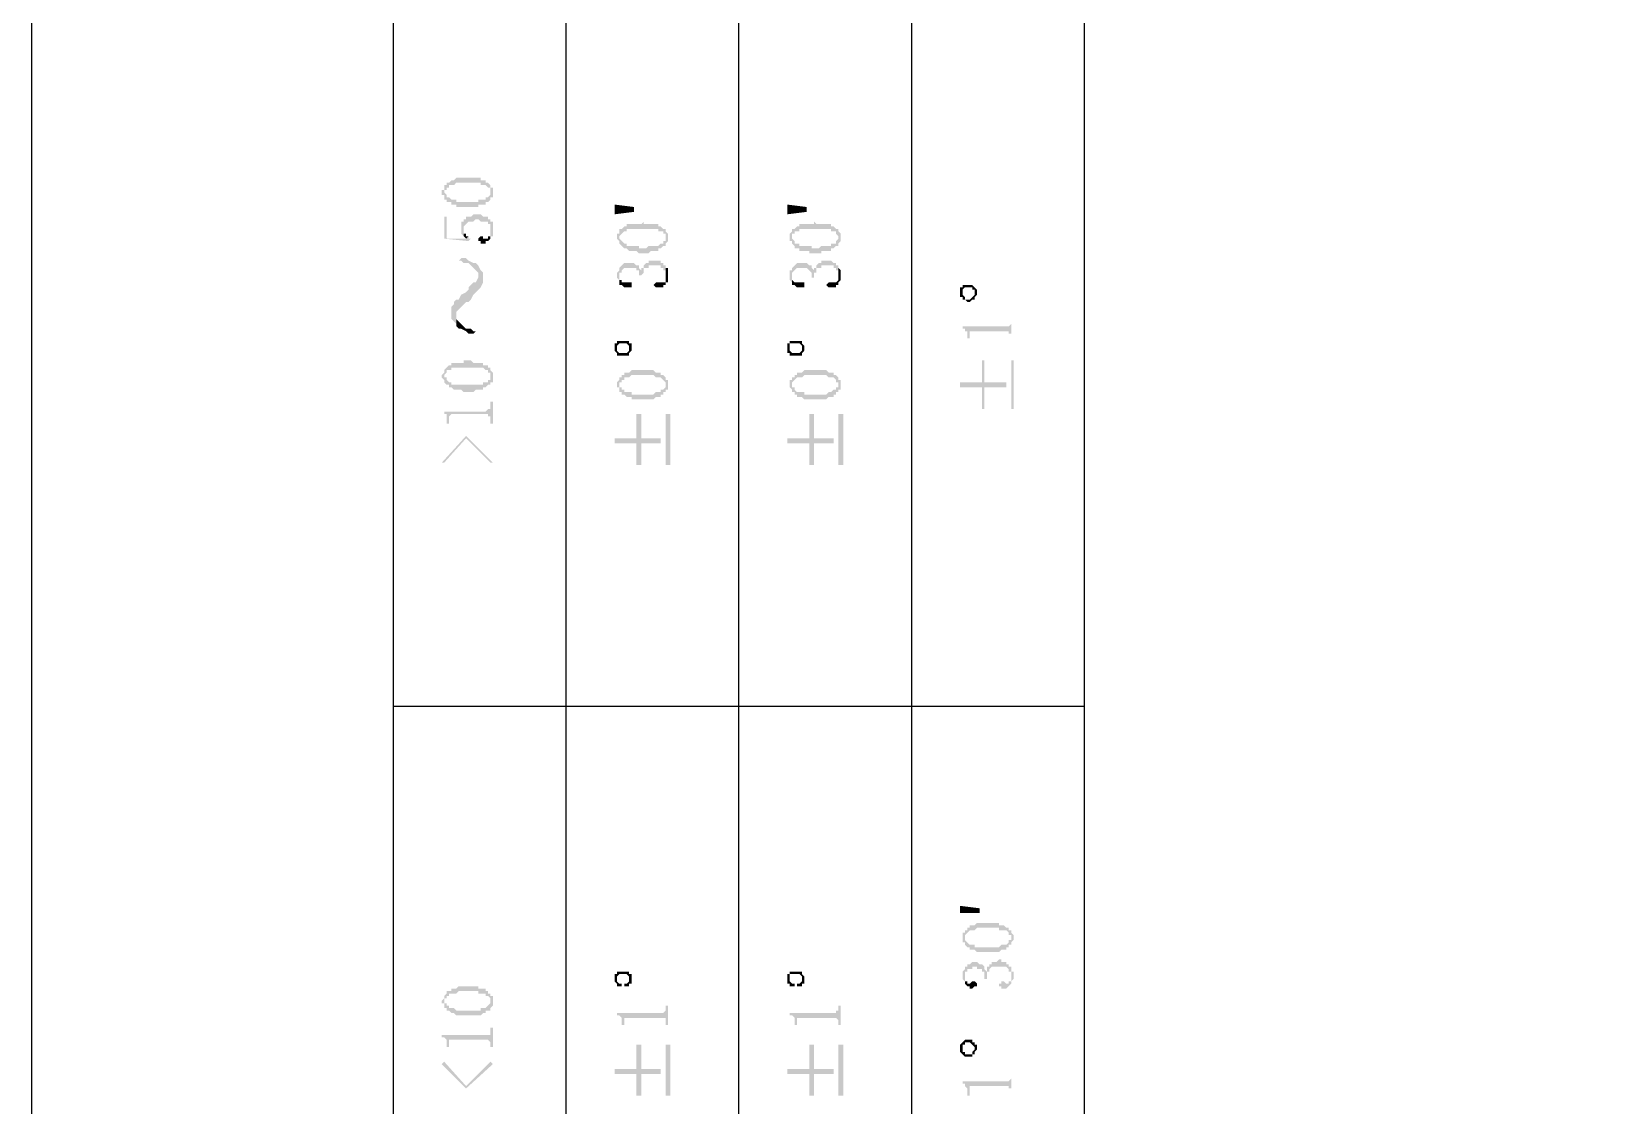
# Model space of a CAD drawing. Header units: millimetres. Extents: x 1448 to 2566, y 1057 to 1416.
# Drawn here: x 2146.13 to 2175.3, y 1355.32 to 1375.23 of the extents above; entities that cross this region are included whole.
import ezdxf

# ---------------------------------------------------------------- set-up
doc = ezdxf.new("R2010")
doc.units = ezdxf.units.MM

msp = doc.modelspace()

# ---------------------------------------------------------------- hatches: boundary and pattern name
at = {"transparency": 33554559}
for points in [[(2153.73711, 1372.24927), (2153.73711, 1372.20413), (2153.78224, 1372.20413), (2153.78224, 1372.159), (2153.78224, 1372.11387), (2153.78224, 1372.24927), (2153.78224, 1372.2944), (2153.82737, 1372.2944), (2153.82737, 1372.33953), (2153.87251, 1372.33953), (2153.87251, 1372.38466), (2153.96277, 1372.38466), (2154.0079, 1372.4298), (2154.45922, 1372.4298), (2154.45922, 1372.38466), (2154.54949, 1372.38466), (2154.59462, 1372.33953), (2154.63975, 1372.33953), (2154.63975, 1372.2944), (2154.63975, 1372.24927), (2154.63975, 1372.38466), (2154.63975, 1372.38466), (2154.59462, 1372.4298), (2154.54949, 1372.4298), (2154.54949, 1372.47493), (2154.45922, 1372.47493), (2154.45922, 1372.52006), (2154.0079, 1372.52006), (2153.96277, 1372.47493), (2153.91764, 1372.47493), (2153.87251, 1372.4298), (2153.82737, 1372.4298), (2153.82737, 1372.38466), (2153.78224, 1372.38466), (2153.78224, 1372.33953), (2153.78224, 1372.2944), (2153.73711, 1372.2944)], [(2153.78224, 1372.11387), (2153.82737, 1372.11387), (2153.82737, 1372.06874), (2153.91764, 1372.06874), (2153.91764, 1372.02361), (2154.0079, 1372.02361), (2154.0079, 1371.97847), (2154.41409, 1371.97847), (2154.41409, 1372.02361), (2154.54949, 1372.02361), (2154.54949, 1372.06874), (2154.59462, 1372.06874), (2154.63975, 1372.11387), (2154.63975, 1372.159), (2154.68488, 1372.159), (2154.68488, 1372.20413), (2154.68488, 1372.24927), (2154.68488, 1372.2944), (2154.68488, 1372.33953), (2154.63975, 1372.33953), (2154.63975, 1372.38466), (2154.63975, 1372.24927), (2154.63975, 1372.20413), (2154.63975, 1372.20413), (2154.59462, 1372.159), (2154.54949, 1372.159), (2154.54949, 1372.11387), (2154.41409, 1372.11387), (2154.41409, 1372.06874), (2154.0079, 1372.06874), (2154.0079, 1372.11387), (2153.91764, 1372.11387), (2153.87251, 1372.159), (2153.82737, 1372.159), (2153.82737, 1372.20413), (2153.82737, 1372.20413), (2153.78224, 1372.24927), (2153.78224, 1372.24927)], [(2154.09817, 1371.61742), (2154.09817, 1371.52715), (2154.09817, 1371.48202), (2154.09817, 1371.48202), (2154.1433, 1371.43689), (2154.1433, 1371.57228), (2154.1433, 1371.61742), (2154.1433, 1371.61742), (2154.18843, 1371.66255), (2154.18843, 1371.66255), (2154.23356, 1371.70768), (2154.32383, 1371.70768), (2154.36896, 1371.75281), (2154.41409, 1371.75281), (2154.45922, 1371.70768), (2154.59462, 1371.70768), (2154.59462, 1371.66255), (2154.63975, 1371.66255), (2154.63975, 1371.61742), (2154.63975, 1371.57228), (2154.63975, 1371.43689), (2154.68488, 1371.43689), (2154.68488, 1371.48202), (2154.68488, 1371.57228), (2154.68488, 1371.61742), (2154.68488, 1371.70768), (2154.63975, 1371.70768), (2154.63975, 1371.75281), (2154.59462, 1371.75281), (2154.59462, 1371.79794), (2154.50436, 1371.79794), (2154.45922, 1371.84308), (2154.32383, 1371.84308), (2154.27869, 1371.79794), (2154.18843, 1371.79794), (2154.18843, 1371.75281), (2154.1433, 1371.75281), (2154.1433, 1371.70768), (2154.09817, 1371.70768), (2154.09817, 1371.66255)], [(2156.94149, 1372.02361), (2157.30255, 1371.97847), (2157.30255, 1371.88821), (2156.94149, 1371.84308)], [(2160.14588, 1372.02361), (2160.50693, 1371.97847), (2160.50693, 1371.88821), (2160.14588, 1371.84308)], [(2153.78224, 1371.79794), (2153.78224, 1371.39176), (2154.23356, 1371.34662), (2154.27869, 1371.39176), (2154.23356, 1371.39176), (2154.23356, 1371.43689), (2154.18843, 1371.39176), (2153.82737, 1371.39176), (2153.82737, 1371.79794)], [(2154.1433, 1371.43689), (2154.1433, 1371.43689), (2154.18843, 1371.39176), (2154.18843, 1371.39176), (2154.23356, 1371.43689), (2154.18843, 1371.43689), (2154.18843, 1371.48202), (2154.1433, 1371.48202), (2154.1433, 1371.52715), (2154.1433, 1371.57228)], [(2154.41409, 1371.39176), (2154.41409, 1371.34662), (2154.45922, 1371.34662), (2154.45922, 1371.30149), (2154.54949, 1371.30149), (2154.54949, 1371.34662), (2154.59462, 1371.34662), (2154.63975, 1371.39176), (2154.63975, 1371.57228), (2154.63975, 1371.48202), (2154.63975, 1371.43689), (2154.59462, 1371.43689), (2154.59462, 1371.39176), (2154.50436, 1371.39176), (2154.50436, 1371.43689), (2154.45922, 1371.43689)], [(2156.98662, 1371.39176), (2156.98662, 1371.39176), (2157.03176, 1371.34662), (2157.03176, 1371.30149), (2157.03176, 1371.43689), (2157.03176, 1371.43689), (2157.07689, 1371.48202), (2157.07689, 1371.48202), (2157.12202, 1371.52715), (2157.16715, 1371.52715), (2157.16715, 1371.57228), (2157.75387, 1371.57228), (2157.75387, 1371.52715), (2157.84414, 1371.52715), (2157.84414, 1371.48202), (2157.88927, 1371.48202), (2157.88927, 1371.43689), (2157.88927, 1371.39176), (2157.88927, 1371.57228), (2157.84414, 1371.57228), (2157.799, 1371.61742), (2157.75387, 1371.61742), (2157.75387, 1371.66255), (2157.48308, 1371.66255), (2157.48308, 1371.70768), (2157.48308, 1371.70768), (2157.43795, 1371.66255), (2157.16715, 1371.66255), (2157.16715, 1371.61742), (2157.12202, 1371.61742), (2157.07689, 1371.57228), (2157.03176, 1371.57228), (2157.03176, 1371.52715), (2157.03176, 1371.48202), (2156.98662, 1371.48202), (2156.98662, 1371.43689)], [(2157.03176, 1371.30149), (2157.07689, 1371.25636), (2157.07689, 1371.25636), (2157.12202, 1371.21123), (2157.16715, 1371.21123), (2157.21229, 1371.16609), (2157.34768, 1371.16609), (2157.39281, 1371.12096), (2157.57334, 1371.12096), (2157.61848, 1371.16609), (2157.75387, 1371.16609), (2157.75387, 1371.21123), (2157.799, 1371.21123), (2157.84414, 1371.25636), (2157.88927, 1371.25636), (2157.88927, 1371.30149), (2157.88927, 1371.30149), (2157.9344, 1371.34662), (2157.9344, 1371.39176), (2157.9344, 1371.43689), (2157.9344, 1371.48202), (2157.9344, 1371.48202), (2157.88927, 1371.52715), (2157.88927, 1371.39176), (2157.88927, 1371.34662), (2157.84414, 1371.34662), (2157.84414, 1371.30149), (2157.799, 1371.30149), (2157.75387, 1371.25636), (2157.57334, 1371.25636), (2157.52821, 1371.21123), (2157.39281, 1371.21123), (2157.39281, 1371.25636), (2157.16715, 1371.25636), (2157.16715, 1371.30149), (2157.12202, 1371.30149), (2157.07689, 1371.34662), (2157.07689, 1371.34662), (2157.03176, 1371.39176), (2157.03176, 1371.39176)], [(2160.19101, 1371.39176), (2160.19101, 1371.34662), (2160.23614, 1371.34662), (2160.23614, 1371.30149), (2160.23614, 1371.43689), (2160.23614, 1371.48202), (2160.28127, 1371.48202), (2160.28127, 1371.52715), (2160.37154, 1371.52715), (2160.37154, 1371.57228), (2160.95826, 1371.57228), (2160.95826, 1371.52715), (2161.04852, 1371.52715), (2161.04852, 1371.48202), (2161.04852, 1371.48202), (2161.09365, 1371.43689), (2161.09365, 1371.39176), (2161.09365, 1371.57228), (2161.04852, 1371.57228), (2161.00339, 1371.61742), (2160.95826, 1371.61742), (2160.95826, 1371.66255), (2160.68746, 1371.66255), (2160.64233, 1371.70768), (2160.64233, 1371.66255), (2160.37154, 1371.66255), (2160.37154, 1371.61742), (2160.32641, 1371.61742), (2160.28127, 1371.57228), (2160.23614, 1371.57228), (2160.23614, 1371.52715), (2160.23614, 1371.52715), (2160.19101, 1371.48202), (2160.19101, 1371.43689)], [(2160.23614, 1371.30149), (2160.28127, 1371.25636), (2160.28127, 1371.21123), (2160.37154, 1371.21123), (2160.37154, 1371.16609), (2160.55207, 1371.16609), (2160.55207, 1371.12096), (2160.77773, 1371.12096), (2160.77773, 1371.16609), (2160.95826, 1371.16609), (2160.95826, 1371.21123), (2161.00339, 1371.21123), (2161.04852, 1371.25636), (2161.09365, 1371.25636), (2161.09365, 1371.30149), (2161.09365, 1371.30149), (2161.13878, 1371.34662), (2161.13878, 1371.39176), (2161.13878, 1371.43689), (2161.13878, 1371.48202), (2161.13878, 1371.48202), (2161.09365, 1371.52715), (2161.09365, 1371.39176), (2161.09365, 1371.39176), (2161.04852, 1371.34662), (2161.04852, 1371.30149), (2160.95826, 1371.30149), (2160.95826, 1371.25636), (2160.77773, 1371.25636), (2160.7326, 1371.21123), (2160.5972, 1371.21123), (2160.5972, 1371.25636), (2160.37154, 1371.25636), (2160.37154, 1371.30149), (2160.28127, 1371.30149), (2160.28127, 1371.34662), (2160.28127, 1371.34662), (2160.23614, 1371.39176), (2160.23614, 1371.39176)], [(2154.05303, 1370.98557), (2154.09817, 1370.98557), (2154.1433, 1370.94043), (2154.23356, 1370.94043), (2154.27869, 1370.8953), (2154.32383, 1370.85017), (2154.32383, 1370.85017), (2154.36896, 1370.80504), (2154.41409, 1370.7599), (2154.41409, 1370.44398), (2154.41409, 1370.44398), (2154.45922, 1370.48911), (2154.50436, 1370.57938), (2154.50436, 1370.7599), (2154.45922, 1370.80504), (2154.41409, 1370.8953), (2154.41409, 1370.8953), (2154.36896, 1370.94043), (2154.32383, 1370.94043), (2154.23356, 1370.98557), (2154.18843, 1371.0307), (2154.09817, 1371.0307)], [(2156.98662, 1370.71477), (2156.98662, 1370.66964), (2156.98662, 1370.66964), (2157.03176, 1370.62451), (2157.03176, 1370.57938), (2157.03176, 1370.71477), (2157.03176, 1370.7599), (2157.07689, 1370.7599), (2157.07689, 1370.80504), (2157.07689, 1370.80504), (2157.12202, 1370.85017), (2157.34768, 1370.85017), (2157.34768, 1370.80504), (2157.39281, 1370.80504), (2157.39281, 1370.7599), (2157.39281, 1370.71477), (2157.43795, 1370.71477), (2157.43795, 1370.66964), (2157.43795, 1370.71477), (2157.48308, 1370.7599), (2157.48308, 1370.80504), (2157.48308, 1370.85017), (2157.57334, 1370.85017), (2157.57334, 1370.8953), (2157.799, 1370.8953), (2157.799, 1370.85017), (2157.84414, 1370.85017), (2157.84414, 1370.80504), (2157.88927, 1370.80504), (2157.88927, 1370.7599), (2157.88927, 1370.71477), (2157.88927, 1370.8953), (2157.84414, 1370.8953), (2157.84414, 1370.94043), (2157.799, 1370.94043), (2157.799, 1370.98557), (2157.57334, 1370.98557), (2157.57334, 1370.94043), (2157.52821, 1370.94043), (2157.48308, 1370.8953), (2157.48308, 1370.85017), (2157.43795, 1370.85017), (2157.43795, 1370.80504), (2157.43795, 1370.80504), (2157.39281, 1370.85017), (2157.39281, 1370.8953), (2157.34768, 1370.8953), (2157.30255, 1370.94043), (2157.12202, 1370.94043), (2157.07689, 1370.8953), (2157.07689, 1370.8953), (2157.03176, 1370.85017), (2157.03176, 1370.80504), (2157.03176, 1370.80504), (2156.98662, 1370.7599), (2156.98662, 1370.7599)], [(2160.19101, 1370.71477), (2160.19101, 1370.66964), (2160.19101, 1370.62451), (2160.23614, 1370.57938), (2160.23614, 1370.71477), (2160.23614, 1370.7599), (2160.23614, 1370.7599), (2160.28127, 1370.80504), (2160.28127, 1370.80504), (2160.32641, 1370.85017), (2160.50693, 1370.85017), (2160.55207, 1370.80504), (2160.55207, 1370.80504), (2160.5972, 1370.7599), (2160.5972, 1370.71477), (2160.5972, 1370.66964), (2160.64233, 1370.66964), (2160.64233, 1370.7599), (2160.68746, 1370.7599), (2160.68746, 1370.80504), (2160.68746, 1370.85017), (2160.77773, 1370.85017), (2160.77773, 1370.8953), (2161.00339, 1370.8953), (2161.00339, 1370.85017), (2161.04852, 1370.85017), (2161.04852, 1370.80504), (2161.09365, 1370.80504), (2161.09365, 1370.7599), (2161.09365, 1370.71477), (2161.09365, 1370.8953), (2161.04852, 1370.8953), (2161.04852, 1370.94043), (2161.00339, 1370.94043), (2160.95826, 1370.98557), (2160.77773, 1370.98557), (2160.77773, 1370.94043), (2160.7326, 1370.94043), (2160.68746, 1370.8953), (2160.68746, 1370.85017), (2160.64233, 1370.85017), (2160.64233, 1370.80504), (2160.64233, 1370.80504), (2160.5972, 1370.85017), (2160.5972, 1370.8953), (2160.55207, 1370.8953), (2160.50693, 1370.94043), (2160.32641, 1370.94043), (2160.28127, 1370.8953), (2160.28127, 1370.8953), (2160.23614, 1370.85017), (2160.23614, 1370.80504), (2160.19101, 1370.80504), (2160.19101, 1370.7599), (2160.19101, 1370.7599)], [(2153.91764, 1369.99266), (2153.91764, 1369.90239), (2153.96277, 1369.85726), (2154.0079, 1369.81213), (2154.0079, 1370.03779), (2154.05303, 1370.08292), (2154.09817, 1370.12805), (2154.1433, 1370.17319), (2154.18843, 1370.21832), (2154.23356, 1370.21832), (2154.27869, 1370.26345), (2154.32383, 1370.35372), (2154.32383, 1370.35372), (2154.36896, 1370.39885), (2154.41409, 1370.44398), (2154.41409, 1370.71477), (2154.41409, 1370.66964), (2154.36896, 1370.57938), (2154.32383, 1370.57938), (2154.27869, 1370.53424), (2154.23356, 1370.48911), (2154.23356, 1370.44398), (2154.18843, 1370.39885), (2154.09817, 1370.35372), (2154.09817, 1370.35372), (2154.05303, 1370.26345), (2154.0079, 1370.26345), (2153.96277, 1370.21832), (2153.96277, 1370.17319), (2153.91764, 1370.12805), (2153.91764, 1370.08292)], [(2157.03176, 1370.57938), (2157.03176, 1370.53424), (2157.07689, 1370.53424), (2157.12202, 1370.48911), (2157.25742, 1370.48911), (2157.25742, 1370.53424), (2157.25742, 1370.57938), (2157.07689, 1370.57938), (2157.07689, 1370.62451), (2157.03176, 1370.62451), (2157.03176, 1370.71477)], [(2157.66361, 1370.53424), (2157.66361, 1370.53424), (2157.70874, 1370.48911), (2157.84414, 1370.48911), (2157.84414, 1370.53424), (2157.88927, 1370.53424), (2157.88927, 1370.57938), (2157.9344, 1370.57938), (2157.9344, 1370.66964), (2157.9344, 1370.71477), (2157.9344, 1370.7599), (2157.9344, 1370.85017), (2157.88927, 1370.85017), (2157.88927, 1370.66964), (2157.88927, 1370.62451), (2157.88927, 1370.57938), (2157.70874, 1370.57938)], [(2160.23614, 1370.57938), (2160.23614, 1370.53424), (2160.28127, 1370.53424), (2160.32641, 1370.48911), (2160.4618, 1370.48911), (2160.4618, 1370.53424), (2160.4618, 1370.57938), (2160.28127, 1370.57938), (2160.23614, 1370.62451), (2160.23614, 1370.71477)], [(2160.86799, 1370.53424), (2160.86799, 1370.53424), (2160.91312, 1370.48911), (2161.04852, 1370.48911), (2161.04852, 1370.53424), (2161.09365, 1370.53424), (2161.09365, 1370.57938), (2161.09365, 1370.57938), (2161.13878, 1370.62451), (2161.13878, 1370.66964), (2161.13878, 1370.71477), (2161.13878, 1370.7599), (2161.13878, 1370.80504), (2161.09365, 1370.85017), (2161.09365, 1370.66964), (2161.09365, 1370.62451), (2161.09365, 1370.62451), (2161.04852, 1370.57938), (2160.91312, 1370.57938)], [(2163.35026, 1370.39885), (2163.35026, 1370.35372), (2163.35026, 1370.30858), (2163.39539, 1370.30858), (2163.39539, 1370.39885), (2163.39539, 1370.44398), (2163.39539, 1370.44398), (2163.44053, 1370.48911), (2163.57592, 1370.48911), (2163.57592, 1370.44398), (2163.62105, 1370.44398), (2163.62105, 1370.26345), (2163.62105, 1370.30858), (2163.62105, 1370.30858), (2163.66619, 1370.35372), (2163.66619, 1370.39885), (2163.66619, 1370.44398), (2163.62105, 1370.48911), (2163.62105, 1370.48911), (2163.57592, 1370.53424), (2163.39539, 1370.53424), (2163.39539, 1370.48911), (2163.35026, 1370.48911), (2163.35026, 1370.44398), (2163.35026, 1370.44398)], [(2163.39539, 1370.30858), (2163.39539, 1370.26345), (2163.44053, 1370.26345), (2163.48566, 1370.21832), (2163.53079, 1370.21832), (2163.57592, 1370.26345), (2163.62105, 1370.26345), (2163.62105, 1370.39885), (2163.62105, 1370.35372), (2163.62105, 1370.35372), (2163.57592, 1370.30858), (2163.57592, 1370.30858), (2163.53079, 1370.26345), (2163.44053, 1370.26345), (2163.44053, 1370.30858), (2163.44053, 1370.30858), (2163.39539, 1370.35372), (2163.39539, 1370.39885), (2163.39539, 1370.39885)], [(2154.0079, 1369.81213), (2154.0079, 1369.767), (2154.05303, 1369.72186), (2154.09817, 1369.72186), (2154.18843, 1369.67673), (2154.23356, 1369.6316), (2154.32383, 1369.6316), (2154.36896, 1369.67673), (2154.32383, 1369.67673), (2154.27869, 1369.72186), (2154.18843, 1369.72186), (2154.1433, 1369.767), (2154.09817, 1369.81213), (2154.09817, 1369.81213), (2154.05303, 1369.85726), (2154.0079, 1369.90239), (2154.0079, 1369.94753)], [(2163.39539, 1369.767), (2163.39539, 1369.72186), (2163.44053, 1369.72186), (2163.44053, 1369.67673), (2163.48566, 1369.67673), (2163.48566, 1369.58647), (2163.48566, 1369.54134), (2163.53079, 1369.54134), (2163.53079, 1369.6316), (2163.53079, 1369.67673), (2164.2529, 1369.67673), (2164.2529, 1369.6316), (2164.29804, 1369.6316), (2164.29804, 1369.58647), (2164.29804, 1369.54134), (2164.29804, 1369.90239), (2164.29804, 1369.85726), (2164.29804, 1369.81213), (2164.2529, 1369.767), (2164.20777, 1369.767)], [(2156.94149, 1369.36081), (2156.94149, 1369.31568), (2156.94149, 1369.31568), (2156.98662, 1369.27054), (2156.98662, 1369.40594), (2156.98662, 1369.40594), (2157.03176, 1369.45107), (2157.16715, 1369.45107), (2157.21229, 1369.40594), (2157.21229, 1369.27054), (2157.21229, 1369.27054), (2157.25742, 1369.31568), (2157.25742, 1369.36081), (2157.25742, 1369.40594), (2157.25742, 1369.45107), (2157.21229, 1369.45107), (2157.21229, 1369.4962), (2156.98662, 1369.4962), (2156.98662, 1369.45107), (2156.94149, 1369.45107), (2156.94149, 1369.40594), (2156.94149, 1369.40594)], [(2160.14588, 1369.36081), (2160.14588, 1369.31568), (2160.14588, 1369.27054), (2160.19101, 1369.27054), (2160.19101, 1369.40594), (2160.19101, 1369.45107), (2160.37154, 1369.45107), (2160.41667, 1369.40594), (2160.41667, 1369.27054), (2160.41667, 1369.27054), (2160.4618, 1369.31568), (2160.4618, 1369.36081), (2160.4618, 1369.40594), (2160.4618, 1369.40594), (2160.41667, 1369.45107), (2160.41667, 1369.4962), (2160.19101, 1369.4962), (2160.19101, 1369.45107), (2160.14588, 1369.45107), (2160.14588, 1369.40594), (2160.14588, 1369.40594)], [(2156.98662, 1369.27054), (2156.98662, 1369.22541), (2157.21229, 1369.22541), (2157.21229, 1369.36081), (2157.21229, 1369.31568), (2157.21229, 1369.31568), (2157.16715, 1369.27054), (2157.03176, 1369.27054), (2156.98662, 1369.31568), (2156.98662, 1369.36081), (2156.98662, 1369.36081)], [(2160.19101, 1369.27054), (2160.19101, 1369.22541), (2160.41667, 1369.22541), (2160.41667, 1369.36081), (2160.41667, 1369.31568), (2160.41667, 1369.31568), (2160.37154, 1369.27054), (2160.23614, 1369.27054), (2160.19101, 1369.31568), (2160.19101, 1369.36081), (2160.19101, 1369.36081)], [(2153.73711, 1368.86435), (2153.73711, 1368.81922), (2153.73711, 1368.81922), (2153.78224, 1368.77409), (2153.78224, 1368.72896), (2153.78224, 1368.86435), (2153.78224, 1368.86435), (2153.82737, 1368.90949), (2153.82737, 1368.95462), (2153.91764, 1368.95462), (2153.91764, 1368.99975), (2154.50436, 1368.99975), (2154.54949, 1368.95462), (2154.59462, 1368.95462), (2154.59462, 1368.90949), (2154.63975, 1368.90949), (2154.63975, 1368.86435), (2154.63975, 1368.99975), (2154.59462, 1368.99975), (2154.59462, 1369.04488), (2154.50436, 1369.04488), (2154.50436, 1369.09001), (2154.32383, 1369.09001), (2154.27869, 1369.13515), (2154.1433, 1369.13515), (2154.1433, 1369.09001), (2153.91764, 1369.09001), (2153.91764, 1369.04488), (2153.87251, 1369.04488), (2153.82737, 1368.99975), (2153.82737, 1368.99975), (2153.78224, 1368.95462), (2153.78224, 1368.90949), (2153.78224, 1368.90949)], [(2153.78224, 1368.72896), (2153.82737, 1368.68382), (2153.87251, 1368.68382), (2153.87251, 1368.63869), (2153.91764, 1368.63869), (2153.96277, 1368.59356), (2154.09817, 1368.59356), (2154.1433, 1368.54843), (2154.32383, 1368.54843), (2154.36896, 1368.59356), (2154.50436, 1368.59356), (2154.50436, 1368.63869), (2154.54949, 1368.63869), (2154.59462, 1368.68382), (2154.63975, 1368.68382), (2154.63975, 1368.72896), (2154.68488, 1368.72896), (2154.68488, 1368.77409), (2154.68488, 1368.86435), (2154.68488, 1368.90949), (2154.68488, 1368.90949), (2154.63975, 1368.95462), (2154.63975, 1368.81922), (2154.63975, 1368.77409), (2154.59462, 1368.77409), (2154.59462, 1368.72896), (2154.50436, 1368.72896), (2154.50436, 1368.68382), (2153.91764, 1368.68382), (2153.91764, 1368.72896), (2153.87251, 1368.72896), (2153.82737, 1368.77409), (2153.82737, 1368.81922), (2153.78224, 1368.81922), (2153.78224, 1368.86435)], [(2156.98662, 1368.68382), (2156.98662, 1368.63869), (2157.03176, 1368.63869), (2157.03176, 1368.59356), (2157.03176, 1368.54843), (2157.03176, 1368.68382), (2157.03176, 1368.72896), (2157.07689, 1368.72896), (2157.07689, 1368.77409), (2157.12202, 1368.77409), (2157.12202, 1368.81922), (2157.21229, 1368.81922), (2157.25742, 1368.86435), (2157.66361, 1368.86435), (2157.70874, 1368.81922), (2157.799, 1368.81922), (2157.84414, 1368.77409), (2157.84414, 1368.77409), (2157.88927, 1368.72896), (2157.88927, 1368.68382), (2157.88927, 1368.81922), (2157.88927, 1368.81922), (2157.84414, 1368.86435), (2157.799, 1368.86435), (2157.799, 1368.90949), (2157.70874, 1368.90949), (2157.66361, 1368.95462), (2157.25742, 1368.95462), (2157.21229, 1368.90949), (2157.12202, 1368.90949), (2157.12202, 1368.86435), (2157.07689, 1368.86435), (2157.07689, 1368.81922), (2157.03176, 1368.81922), (2157.03176, 1368.77409), (2157.03176, 1368.77409), (2156.98662, 1368.72896), (2156.98662, 1368.72896)], [(2160.19101, 1368.68382), (2160.19101, 1368.63869), (2160.19101, 1368.63869), (2160.23614, 1368.59356), (2160.23614, 1368.54843), (2160.23614, 1368.68382), (2160.23614, 1368.72896), (2160.23614, 1368.72896), (2160.28127, 1368.77409), (2160.28127, 1368.77409), (2160.32641, 1368.81922), (2160.41667, 1368.81922), (2160.4618, 1368.86435), (2160.86799, 1368.86435), (2160.91312, 1368.81922), (2161.00339, 1368.81922), (2161.04852, 1368.77409), (2161.04852, 1368.72896), (2161.09365, 1368.72896), (2161.09365, 1368.68382), (2161.09365, 1368.81922), (2161.09365, 1368.81922), (2161.04852, 1368.86435), (2161.00339, 1368.86435), (2161.00339, 1368.90949), (2160.91312, 1368.90949), (2160.86799, 1368.95462), (2160.4618, 1368.95462), (2160.41667, 1368.90949), (2160.32641, 1368.90949), (2160.32641, 1368.86435), (2160.28127, 1368.86435), (2160.28127, 1368.81922), (2160.23614, 1368.81922), (2160.23614, 1368.77409), (2160.19101, 1368.77409), (2160.19101, 1368.72896), (2160.19101, 1368.72896)], [(2163.35026, 1368.72896), (2163.35026, 1368.63869), (2163.75645, 1368.63869), (2163.75645, 1368.2325), (2163.80158, 1368.2325), (2163.80158, 1368.63869), (2164.20777, 1368.63869), (2164.20777, 1368.72896), (2163.80158, 1368.72896), (2163.80158, 1369.13515), (2163.75645, 1369.13515), (2163.75645, 1368.72896)], [(2164.34317, 1368.2325), (2164.34317, 1369.13515), (2164.29804, 1369.13515), (2164.29804, 1368.2325)], [(2157.03176, 1368.54843), (2157.07689, 1368.54843), (2157.07689, 1368.5033), (2157.12202, 1368.5033), (2157.16715, 1368.45816), (2157.25742, 1368.45816), (2157.25742, 1368.41303), (2157.66361, 1368.41303), (2157.70874, 1368.45816), (2157.799, 1368.45816), (2157.799, 1368.5033), (2157.84414, 1368.5033), (2157.84414, 1368.54843), (2157.88927, 1368.54843), (2157.88927, 1368.59356), (2157.9344, 1368.59356), (2157.9344, 1368.63869), (2157.9344, 1368.68382), (2157.9344, 1368.72896), (2157.9344, 1368.77409), (2157.88927, 1368.77409), (2157.88927, 1368.81922), (2157.88927, 1368.68382), (2157.88927, 1368.63869), (2157.88927, 1368.63869), (2157.84414, 1368.59356), (2157.799, 1368.59356), (2157.799, 1368.54843), (2157.70874, 1368.54843), (2157.66361, 1368.5033), (2157.25742, 1368.5033), (2157.25742, 1368.54843), (2157.12202, 1368.54843), (2157.12202, 1368.59356), (2157.07689, 1368.59356), (2157.07689, 1368.63869), (2157.03176, 1368.63869), (2157.03176, 1368.68382), (2157.03176, 1368.68382)], [(2160.23614, 1368.54843), (2160.28127, 1368.54843), (2160.28127, 1368.5033), (2160.32641, 1368.5033), (2160.32641, 1368.45816), (2160.41667, 1368.45816), (2160.4618, 1368.41303), (2160.86799, 1368.41303), (2160.91312, 1368.45816), (2161.00339, 1368.45816), (2161.00339, 1368.5033), (2161.04852, 1368.5033), (2161.04852, 1368.54843), (2161.09365, 1368.54843), (2161.09365, 1368.59356), (2161.13878, 1368.59356), (2161.13878, 1368.63869), (2161.13878, 1368.68382), (2161.13878, 1368.72896), (2161.13878, 1368.77409), (2161.09365, 1368.77409), (2161.09365, 1368.81922), (2161.09365, 1368.68382), (2161.09365, 1368.63869), (2161.04852, 1368.63869), (2161.04852, 1368.59356), (2161.00339, 1368.59356), (2160.95826, 1368.54843), (2160.91312, 1368.54843), (2160.86799, 1368.5033), (2160.4618, 1368.5033), (2160.4618, 1368.54843), (2160.32641, 1368.54843), (2160.28127, 1368.59356), (2160.28127, 1368.63869), (2160.23614, 1368.63869), (2160.23614, 1368.68382), (2160.23614, 1368.68382)], [(2153.73711, 1368.18737), (2153.78224, 1368.18737), (2153.78224, 1368.14224), (2153.82737, 1368.14224), (2153.82737, 1368.09711), (2153.82737, 1367.96171), (2153.87251, 1367.96171), (2153.87251, 1368.09711), (2153.87251, 1368.09711), (2153.91764, 1368.14224), (2154.59462, 1368.14224), (2154.59462, 1368.09711), (2154.63975, 1368.09711), (2154.63975, 1367.96171), (2154.68488, 1367.96171), (2154.68488, 1368.3679), (2154.63975, 1368.3679), (2154.63975, 1368.27764), (2154.63975, 1368.2325), (2154.59462, 1368.2325), (2154.54949, 1368.18737)], [(2156.94149, 1367.69092), (2156.94149, 1367.60065), (2157.34768, 1367.60065), (2157.34768, 1367.19446), (2157.43795, 1367.19446), (2157.43795, 1367.60065), (2157.799, 1367.60065), (2157.799, 1367.69092), (2157.43795, 1367.69092), (2157.43795, 1368.14224), (2157.34768, 1368.14224), (2157.34768, 1367.69092)], [(2157.97953, 1367.19446), (2157.97953, 1368.14224), (2157.88927, 1368.14224), (2157.88927, 1367.19446)], [(2160.14588, 1367.69092), (2160.14588, 1367.60065), (2160.55207, 1367.60065), (2160.55207, 1367.19446), (2160.64233, 1367.19446), (2160.64233, 1367.60065), (2161.00339, 1367.60065), (2161.00339, 1367.69092), (2160.64233, 1367.69092), (2160.64233, 1368.14224), (2160.55207, 1368.14224), (2160.55207, 1367.69092)], [(2161.18392, 1367.19446), (2161.18392, 1368.14224), (2161.09365, 1368.14224), (2161.09365, 1367.19446)], [(2153.73711, 1367.2396), (2153.78224, 1367.2396), (2154.18843, 1367.69092), (2154.63975, 1367.2396), (2154.68488, 1367.2396), (2154.18843, 1367.73605)], [(2163.35026, 1359.02554), (2163.71132, 1358.98041), (2163.71132, 1358.89014), (2163.35026, 1358.89014)], [(2163.39539, 1358.43882), (2163.39539, 1358.39369), (2163.39539, 1358.34856), (2163.44053, 1358.34856), (2163.44053, 1358.30343), (2163.44053, 1358.43882), (2163.44053, 1358.48395), (2163.44053, 1358.48395), (2163.48566, 1358.52909), (2163.48566, 1358.52909), (2163.53079, 1358.57422), (2163.62105, 1358.57422), (2163.66619, 1358.61935), (2164.07238, 1358.61935), (2164.07238, 1358.57422), (2164.20777, 1358.57422), (2164.2529, 1358.52909), (2164.2529, 1358.48395), (2164.29804, 1358.48395), (2164.29804, 1358.43882), (2164.29804, 1358.57422), (2164.2529, 1358.57422), (2164.2529, 1358.61935), (2164.20777, 1358.61935), (2164.16264, 1358.66448), (2164.07238, 1358.66448), (2164.07238, 1358.70961), (2163.66619, 1358.70961), (2163.62105, 1358.66448), (2163.53079, 1358.66448), (2163.53079, 1358.61935), (2163.48566, 1358.61935), (2163.48566, 1358.57422), (2163.44053, 1358.57422), (2163.44053, 1358.52909), (2163.39539, 1358.52909), (2163.39539, 1358.48395), (2163.39539, 1358.48395)], [(2163.44053, 1358.30343), (2163.44053, 1358.30343), (2163.48566, 1358.25829), (2163.53079, 1358.25829), (2163.53079, 1358.21316), (2163.62105, 1358.21316), (2163.66619, 1358.16803), (2164.07238, 1358.16803), (2164.11751, 1358.21316), (2164.20777, 1358.21316), (2164.20777, 1358.25829), (2164.2529, 1358.25829), (2164.2529, 1358.30343), (2164.29804, 1358.30343), (2164.29804, 1358.34856), (2164.29804, 1358.34856), (2164.34317, 1358.39369), (2164.34317, 1358.43882), (2164.34317, 1358.48395), (2164.34317, 1358.48395), (2164.29804, 1358.52909), (2164.29804, 1358.57422), (2164.29804, 1358.43882), (2164.29804, 1358.39369), (2164.2529, 1358.39369), (2164.2529, 1358.34856), (2164.2529, 1358.34856), (2164.20777, 1358.30343), (2164.11751, 1358.30343), (2164.07238, 1358.25829), (2163.62105, 1358.25829), (2163.62105, 1358.30343), (2163.53079, 1358.30343), (2163.48566, 1358.34856), (2163.48566, 1358.34856), (2163.44053, 1358.39369), (2163.44053, 1358.43882), (2163.44053, 1358.43882)], [(2156.94149, 1357.67157), (2156.94149, 1357.62644), (2156.94149, 1357.62644), (2156.98662, 1357.58131), (2156.98662, 1357.71671), (2156.98662, 1357.71671), (2157.03176, 1357.76184), (2157.16715, 1357.76184), (2157.21229, 1357.71671), (2157.21229, 1357.58131), (2157.25742, 1357.58131), (2157.25742, 1357.67157), (2157.25742, 1357.71671), (2157.25742, 1357.76184), (2157.21229, 1357.76184), (2157.21229, 1357.80697), (2156.98662, 1357.80697), (2156.98662, 1357.76184), (2156.94149, 1357.76184), (2156.94149, 1357.71671), (2156.94149, 1357.71671)], [(2160.14588, 1357.67157), (2160.14588, 1357.62644), (2160.14588, 1357.58131), (2160.19101, 1357.58131), (2160.19101, 1357.71671), (2160.19101, 1357.76184), (2160.37154, 1357.76184), (2160.41667, 1357.71671), (2160.41667, 1357.58131), (2160.4618, 1357.58131), (2160.4618, 1357.67157), (2160.4618, 1357.71671), (2160.4618, 1357.71671), (2160.41667, 1357.76184), (2160.41667, 1357.80697), (2160.19101, 1357.80697), (2160.19101, 1357.76184), (2160.14588, 1357.76184), (2160.14588, 1357.71671), (2160.14588, 1357.71671)], [(2163.39539, 1357.76184), (2163.39539, 1357.71671), (2163.39539, 1357.67157), (2163.39539, 1357.67157), (2163.44053, 1357.62644), (2163.44053, 1357.71671), (2163.44053, 1357.76184), (2163.44053, 1357.80697), (2163.48566, 1357.80697), (2163.48566, 1357.8521), (2163.57592, 1357.8521), (2163.57592, 1357.89724), (2163.66619, 1357.89724), (2163.66619, 1357.8521), (2163.75645, 1357.8521), (2163.75645, 1357.80697), (2163.80158, 1357.80697), (2163.80158, 1357.71671), (2163.80158, 1357.67157), (2163.84672, 1357.67157), (2163.84672, 1357.71671), (2163.84672, 1357.80697), (2163.89185, 1357.80697), (2163.89185, 1357.8521), (2163.89185, 1357.8521), (2163.93698, 1357.89724), (2164.20777, 1357.89724), (2164.2529, 1357.8521), (2164.2529, 1357.80697), (2164.29804, 1357.80697), (2164.29804, 1357.76184), (2164.29804, 1357.71671), (2164.29804, 1357.89724), (2164.2529, 1357.89724), (2164.2529, 1357.94237), (2164.20777, 1357.94237), (2164.20777, 1357.9875), (2164.11751, 1357.9875), (2164.11751, 1358.03263), (2164.07238, 1358.03263), (2164.02724, 1357.9875), (2163.93698, 1357.9875), (2163.93698, 1357.94237), (2163.89185, 1357.94237), (2163.89185, 1357.89724), (2163.84672, 1357.89724), (2163.84672, 1357.8521), (2163.84672, 1357.80697), (2163.80158, 1357.8521), (2163.80158, 1357.89724), (2163.80158, 1357.89724), (2163.75645, 1357.94237), (2163.71132, 1357.94237), (2163.66619, 1357.9875), (2163.57592, 1357.9875), (2163.53079, 1357.94237), (2163.48566, 1357.94237), (2163.48566, 1357.89724), (2163.44053, 1357.89724), (2163.44053, 1357.8521), (2163.44053, 1357.8521), (2163.39539, 1357.80697)], [(2164.07238, 1357.53618), (2164.11751, 1357.53618), (2164.11751, 1357.49105), (2164.20777, 1357.49105), (2164.2529, 1357.53618), (2164.2529, 1357.53618), (2164.29804, 1357.58131), (2164.29804, 1357.62644), (2164.29804, 1357.62644), (2164.34317, 1357.67157), (2164.34317, 1357.71671), (2164.34317, 1357.76184), (2164.34317, 1357.80697), (2164.29804, 1357.80697), (2164.29804, 1357.89724), (2164.29804, 1357.71671), (2164.29804, 1357.67157), (2164.29804, 1357.62644), (2164.2529, 1357.62644), (2164.2529, 1357.58131), (2164.20777, 1357.58131), (2164.16264, 1357.62644), (2164.11751, 1357.62644), (2164.11751, 1357.58131), (2164.07238, 1357.58131)], [(2153.73711, 1357.26539), (2153.73711, 1357.22025), (2153.78224, 1357.22025), (2153.78224, 1357.17512), (2153.78224, 1357.12999), (2153.78224, 1357.26539), (2153.78224, 1357.31052), (2153.82737, 1357.31052), (2153.82737, 1357.35565), (2153.87251, 1357.35565), (2153.87251, 1357.40078), (2154.0079, 1357.40078), (2154.05303, 1357.44591), (2154.41409, 1357.44591), (2154.41409, 1357.40078), (2154.54949, 1357.40078), (2154.54949, 1357.35565), (2154.59462, 1357.35565), (2154.63975, 1357.31052), (2154.63975, 1357.26539), (2154.63975, 1357.40078), (2154.59462, 1357.40078), (2154.59462, 1357.44591), (2154.54949, 1357.44591), (2154.54949, 1357.49105), (2154.41409, 1357.49105), (2154.41409, 1357.53618), (2154.05303, 1357.53618), (2154.0079, 1357.49105), (2153.91764, 1357.49105), (2153.91764, 1357.44591), (2153.82737, 1357.44591), (2153.82737, 1357.40078), (2153.82737, 1357.40078), (2153.78224, 1357.35565), (2153.78224, 1357.31052), (2153.78224, 1357.31052)], [(2156.98662, 1357.58131), (2156.98662, 1357.53618), (2157.21229, 1357.53618), (2157.21229, 1357.67157), (2157.21229, 1357.62644), (2157.21229, 1357.62644), (2157.16715, 1357.58131), (2157.12202, 1357.58131), (2157.12202, 1357.53618), (2157.07689, 1357.53618), (2157.07689, 1357.58131), (2157.03176, 1357.58131), (2156.98662, 1357.62644), (2156.98662, 1357.67157), (2156.98662, 1357.67157)], [(2160.19101, 1357.58131), (2160.19101, 1357.53618), (2160.41667, 1357.53618), (2160.41667, 1357.67157), (2160.41667, 1357.62644), (2160.41667, 1357.62644), (2160.37154, 1357.58131), (2160.32641, 1357.58131), (2160.32641, 1357.53618), (2160.28127, 1357.53618), (2160.28127, 1357.58131), (2160.23614, 1357.58131), (2160.19101, 1357.62644), (2160.19101, 1357.67157), (2160.19101, 1357.67157)], [(2163.44053, 1357.62644), (2163.44053, 1357.58131), (2163.44053, 1357.58131), (2163.48566, 1357.53618), (2163.53079, 1357.53618), (2163.53079, 1357.49105), (2163.57592, 1357.49105), (2163.62105, 1357.53618), (2163.66619, 1357.53618), (2163.66619, 1357.58131), (2163.66619, 1357.58131), (2163.62105, 1357.62644), (2163.57592, 1357.62644), (2163.53079, 1357.58131), (2163.48566, 1357.58131), (2163.48566, 1357.62644), (2163.44053, 1357.62644), (2163.44053, 1357.67157), (2163.44053, 1357.71671)], [(2153.78224, 1357.12999), (2153.82737, 1357.12999), (2153.82737, 1357.08486), (2153.87251, 1357.08486), (2153.91764, 1357.03972), (2153.96277, 1357.03972), (2154.0079, 1356.99459), (2154.45922, 1356.99459), (2154.50436, 1357.03972), (2154.54949, 1357.03972), (2154.54949, 1357.08486), (2154.63975, 1357.08486), (2154.63975, 1357.12999), (2154.63975, 1357.12999), (2154.68488, 1357.17512), (2154.68488, 1357.22025), (2154.68488, 1357.26539), (2154.68488, 1357.31052), (2154.68488, 1357.35565), (2154.63975, 1357.35565), (2154.63975, 1357.40078), (2154.63975, 1357.22025), (2154.63975, 1357.22025), (2154.59462, 1357.17512), (2154.59462, 1357.17512), (2154.54949, 1357.12999), (2154.45922, 1357.12999), (2154.45922, 1357.08486), (2154.0079, 1357.08486), (2153.96277, 1357.12999), (2153.87251, 1357.12999), (2153.87251, 1357.17512), (2153.82737, 1357.17512), (2153.82737, 1357.22025), (2153.78224, 1357.22025), (2153.78224, 1357.26539)], [(2156.98662, 1357.03972), (2156.98662, 1356.99459), (2157.03176, 1356.99459), (2157.07689, 1356.94946), (2157.07689, 1356.90433), (2157.07689, 1356.81406), (2157.12202, 1356.81406), (2157.12202, 1356.90433), (2157.12202, 1356.94946), (2157.88927, 1356.94946), (2157.88927, 1356.90433), (2157.88927, 1356.81406), (2157.9344, 1356.81406), (2157.9344, 1357.17512), (2157.88927, 1357.17512), (2157.88927, 1357.12999), (2157.88927, 1357.08486), (2157.88927, 1357.08486), (2157.84414, 1357.03972), (2157.799, 1357.03972)], [(2160.19101, 1357.03972), (2160.19101, 1356.99459), (2160.23614, 1356.99459), (2160.28127, 1356.94946), (2160.28127, 1356.90433), (2160.28127, 1356.81406), (2160.32641, 1356.81406), (2160.32641, 1356.90433), (2160.32641, 1356.94946), (2161.04852, 1356.94946), (2161.09365, 1356.90433), (2161.09365, 1356.81406), (2161.13878, 1356.81406), (2161.13878, 1357.17512), (2161.09365, 1357.17512), (2161.09365, 1357.12999), (2161.09365, 1357.08486), (2161.04852, 1357.08486), (2161.04852, 1357.03972), (2161.00339, 1357.03972)], [(2153.73711, 1356.63353), (2153.73711, 1356.5884), (2153.78224, 1356.5884), (2153.82737, 1356.54327), (2153.82737, 1356.45301), (2153.82737, 1356.40787), (2153.87251, 1356.40787), (2153.87251, 1356.49814), (2153.87251, 1356.54327), (2154.59462, 1356.54327), (2154.63975, 1356.49814), (2154.63975, 1356.45301), (2154.63975, 1356.40787), (2154.68488, 1356.40787), (2154.68488, 1356.76893), (2154.63975, 1356.76893), (2154.63975, 1356.67867), (2154.63975, 1356.63353), (2154.54949, 1356.63353)], [(2156.94149, 1356.00168), (2156.94149, 1355.91142), (2157.34768, 1355.91142), (2157.34768, 1355.50523), (2157.43795, 1355.50523), (2157.43795, 1355.91142), (2157.799, 1355.91142), (2157.799, 1356.00168), (2157.43795, 1356.00168), (2157.43795, 1356.45301), (2157.34768, 1356.45301), (2157.34768, 1356.00168)], [(2157.97953, 1355.50523), (2157.97953, 1356.45301), (2157.88927, 1356.45301), (2157.88927, 1355.50523)], [(2160.14588, 1356.00168), (2160.14588, 1355.91142), (2160.55207, 1355.91142), (2160.55207, 1355.50523), (2160.64233, 1355.50523), (2160.64233, 1355.91142), (2161.00339, 1355.91142), (2161.00339, 1356.00168), (2160.64233, 1356.00168), (2160.64233, 1356.45301), (2160.55207, 1356.45301), (2160.55207, 1356.00168)], [(2161.18392, 1355.50523), (2161.18392, 1356.45301), (2161.09365, 1356.45301), (2161.09365, 1355.50523)], [(2163.35026, 1356.40787), (2163.35026, 1356.36274), (2163.35026, 1356.31761), (2163.35026, 1356.31761), (2163.39539, 1356.27248), (2163.39539, 1356.45301), (2163.44053, 1356.45301), (2163.44053, 1356.49814), (2163.53079, 1356.49814), (2163.57592, 1356.45301), (2163.57592, 1356.45301), (2163.62105, 1356.40787), (2163.62105, 1356.27248), (2163.62105, 1356.31761), (2163.62105, 1356.31761), (2163.66619, 1356.36274), (2163.66619, 1356.40787), (2163.66619, 1356.45301), (2163.62105, 1356.45301), (2163.62105, 1356.49814), (2163.57592, 1356.49814), (2163.57592, 1356.54327), (2163.44053, 1356.54327), (2163.39539, 1356.49814), (2163.39539, 1356.49814), (2163.35026, 1356.45301)], [(2163.39539, 1356.27248), (2163.39539, 1356.27248), (2163.44053, 1356.22735), (2163.57592, 1356.22735), (2163.57592, 1356.27248), (2163.62105, 1356.27248), (2163.62105, 1356.40787), (2163.62105, 1356.36274), (2163.62105, 1356.36274), (2163.57592, 1356.31761), (2163.57592, 1356.27248), (2163.44053, 1356.27248), (2163.44053, 1356.31761), (2163.39539, 1356.31761), (2163.39539, 1356.36274), (2163.39539, 1356.36274)], [(2153.73711, 1356.09195), (2154.18843, 1355.64063), (2154.68488, 1356.09195), (2154.63975, 1356.13708), (2154.18843, 1355.68576), (2153.78224, 1356.13708)], [(2163.39539, 1355.77602), (2163.39539, 1355.73089), (2163.44053, 1355.73089), (2163.44053, 1355.68576), (2163.44053, 1355.68576), (2163.48566, 1355.64063), (2163.48566, 1355.50523), (2163.53079, 1355.50523), (2163.53079, 1355.64063), (2163.53079, 1355.68576), (2164.2529, 1355.68576), (2164.2529, 1355.64063), (2164.29804, 1355.64063), (2164.29804, 1355.50523), (2164.29804, 1355.91142), (2164.29804, 1355.82116), (2164.29804, 1355.82116), (2164.2529, 1355.77602), (2164.20777, 1355.77602)]]:
    msp.add_hatch(color=256, dxfattribs=at).paths.add_polyline_path(points)

# ---------------------------------------------------------------- linework, layer by layer
msp.add_line((2152.83439, 1409.56132), (2152.83439, 1122.82038))
msp.add_lwpolyline([(2566.12792, 1118.56132), (2566.12792, 1415.56132), (2146.12793, 1415.56132), (2146.12793, 1118.56132)], close=True)
for points in [[(2156.03885, 1409.56132), (2156.03885, 1335.64707)], [(2159.24323, 1409.56132), (2159.24323, 1335.64707)], [(2162.44762, 1409.56132), (2162.44762, 1335.64707)], [(2165.652, 1409.56132), (2165.652, 1122.82038)], [(2152.83447, 1362.72638), (2165.652, 1362.72638)]]:
    msp.add_lwpolyline(points)

doc.saveas('drawing.dxf')
